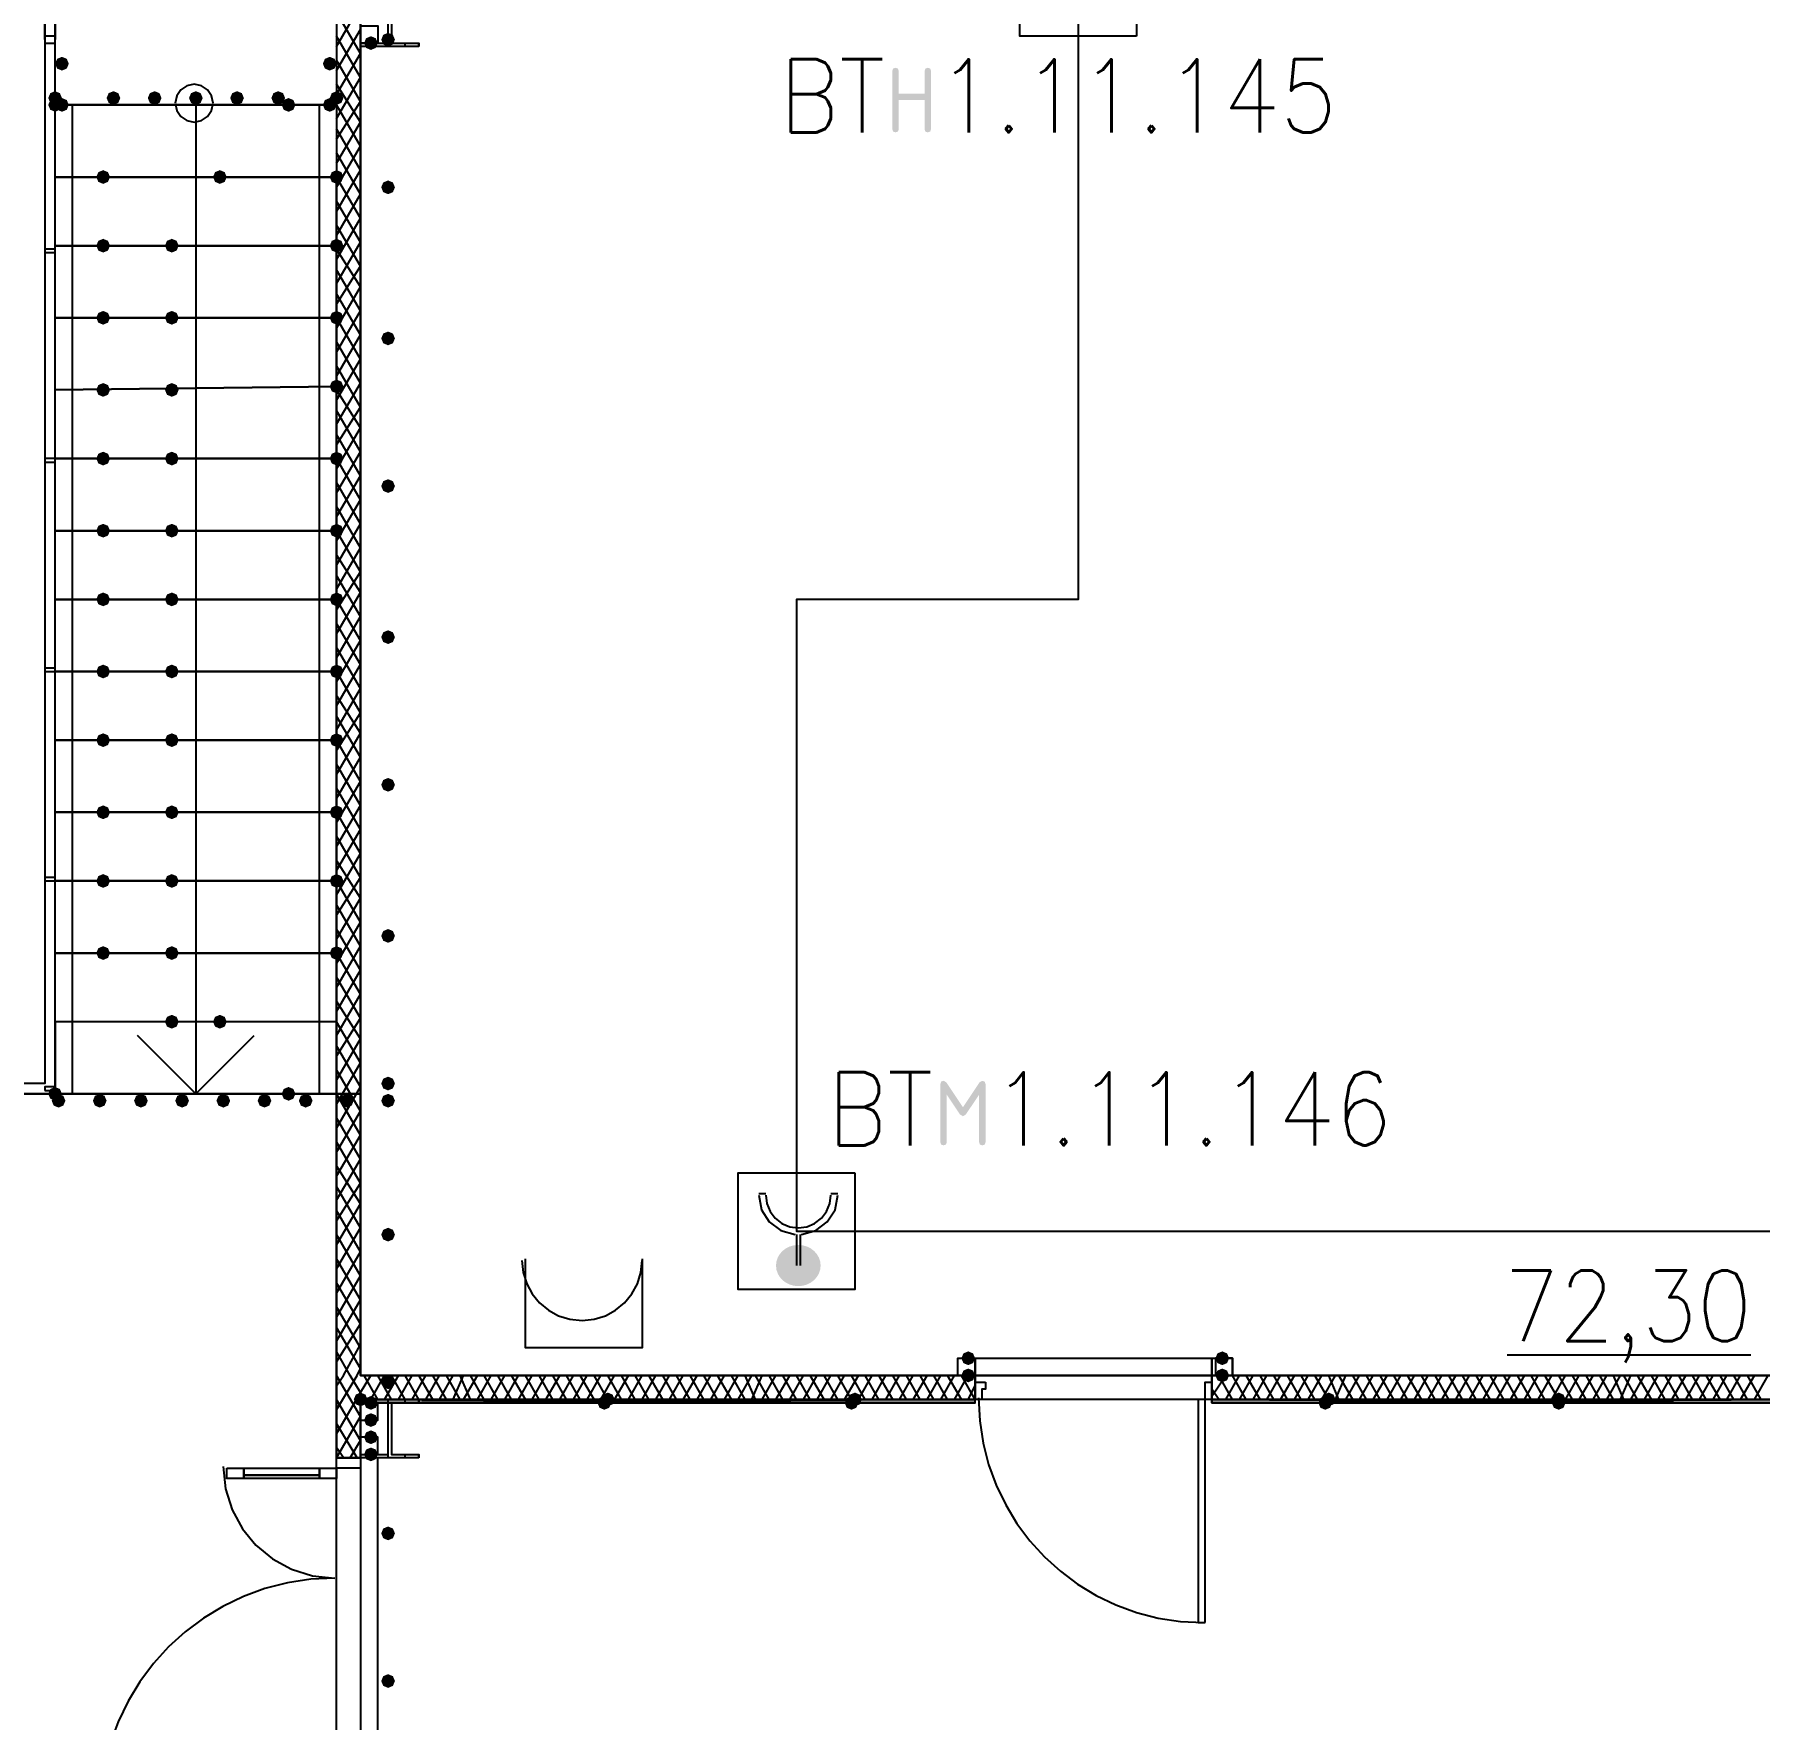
# Model space of a CAD drawing. Header units: millimetres. Extents: x 0 to 420, y 0 to 297.
# Drawn here: x 254.85 to 276.12, y 183.51 to 204.28 of the extents above; entities that cross this region are included whole.
import ezdxf

# ---------------------------------------------------------------- set-up
doc = ezdxf.new("R2010")
doc.units = ezdxf.units.MM
doc.layers.get('0').update_dxf_attribs({"linetype": 'CONTINUOUS'})
doc.styles.get("Standard").update_dxf_attribs({"font": 'STANDARD'})

msp = doc.modelspace()

# ---------------------------------------------------------------- hatches: boundary and pattern name
at = {"true_color": 0x000007}
for points in [[(259.08, 204.173667), (259.055129, 204.113871), (258.995333, 204.089), (258.935538, 204.113871), (258.910667, 204.173667), (258.935537, 204.233462), (258.995333, 204.258333), (259.055129, 204.233463)], [(259.291667, 204.216), (259.266796, 204.156204), (259.207, 204.131333), (259.147204, 204.156204), (259.122333, 204.216), (259.147204, 204.275796), (259.207, 204.300667), (259.266796, 204.275796)], [(255.27, 203.919667), (255.245129, 203.859871), (255.185333, 203.835), (255.125538, 203.859871), (255.100667, 203.919667), (255.125537, 203.979462), (255.185333, 204.004333), (255.245129, 203.979463)], [(258.572, 203.919667), (258.547129, 203.859871), (258.487333, 203.835), (258.427537, 203.859871), (258.402667, 203.919667), (258.427537, 203.979462), (258.487333, 204.004333), (258.547129, 203.979463)], [(265.424708, 203.112687), (265.424708, 203.829267), (265.434699, 203.859032), (265.464947, 203.868954), (265.494712, 203.859032), (265.504634, 203.829267), (265.504634, 203.550352), (265.822685, 203.550352), (265.822685, 203.829267), (265.832607, 203.859032), (265.862373, 203.868954), (265.892414, 203.859032), (265.902612, 203.829267), (265.902612, 203.112687), (265.892414, 203.082921), (265.862373, 203.072999), (265.832607, 203.082921), (265.822685, 203.112687), (265.822685, 203.470977), (265.504634, 203.470977), (265.504634, 203.112687), (265.494712, 203.082921), (265.464947, 203.072999), (265.434699, 203.082921)], [(255.185333, 203.496333), (255.160462, 203.436537), (255.100667, 203.411667), (255.040871, 203.436537), (255.016, 203.496333), (255.040871, 203.556129), (255.100667, 203.581), (255.160462, 203.556129)], [(255.905, 203.496333), (255.880129, 203.436537), (255.820333, 203.411667), (255.760538, 203.436537), (255.735667, 203.496333), (255.760537, 203.556129), (255.820333, 203.581), (255.880129, 203.556129)], [(256.413, 203.496333), (256.388129, 203.436537), (256.328333, 203.411667), (256.268537, 203.436537), (256.243667, 203.496333), (256.268537, 203.556129), (256.328333, 203.581), (256.388129, 203.556129)], [(256.921, 203.496333), (256.896129, 203.436537), (256.836333, 203.411667), (256.776538, 203.436537), (256.751667, 203.496333), (256.776537, 203.556129), (256.836333, 203.581), (256.896129, 203.556129)], [(257.429, 203.496333), (257.404129, 203.436537), (257.344333, 203.411667), (257.284538, 203.436537), (257.259667, 203.496333), (257.284537, 203.556129), (257.344333, 203.581), (257.404129, 203.556129)], [(257.937, 203.496333), (257.912129, 203.436537), (257.852333, 203.411667), (257.792537, 203.436537), (257.767667, 203.496333), (257.792537, 203.556129), (257.852333, 203.581), (257.912129, 203.556129)], [(258.656667, 203.496333), (258.631796, 203.436537), (258.572, 203.411667), (258.512204, 203.436537), (258.487333, 203.496333), (258.512204, 203.556129), (258.572, 203.581), (258.631796, 203.556129)], [(255.27, 203.411667), (255.245129, 203.351871), (255.185333, 203.327), (255.125538, 203.351871), (255.100667, 203.411667), (255.125537, 203.471462), (255.185333, 203.496333), (255.245129, 203.471463)], [(258.572, 203.411667), (258.547129, 203.351871), (258.487333, 203.327), (258.427537, 203.351871), (258.402667, 203.411667), (258.427537, 203.471462), (258.487333, 203.496333), (258.547129, 203.471463)], [(259.291667, 202.395667), (259.266796, 202.335871), (259.207, 202.311), (259.147204, 202.335871), (259.122333, 202.395667), (259.147204, 202.455462), (259.207, 202.480333), (259.266796, 202.455463)], [(259.291667, 200.533), (259.266796, 200.473204), (259.207, 200.448333), (259.147204, 200.473204), (259.122333, 200.533), (259.147204, 200.592796), (259.207, 200.617667), (259.266796, 200.592796)], [(259.291667, 198.712667), (259.266796, 198.652871), (259.207, 198.628), (259.147204, 198.652871), (259.122333, 198.712667), (259.147204, 198.772462), (259.207, 198.797333), (259.266796, 198.772463)], [(259.291667, 196.85), (259.266796, 196.790204), (259.207, 196.765333), (259.147204, 196.790204), (259.122333, 196.85), (259.147204, 196.909796), (259.207, 196.934667), (259.266796, 196.909796)], [(259.291667, 195.029667), (259.266796, 194.969871), (259.207, 194.945), (259.147204, 194.969871), (259.122333, 195.029667), (259.147204, 195.089462), (259.207, 195.114333), (259.266796, 195.089463)], [(259.291667, 193.167), (259.266796, 193.107204), (259.207, 193.082333), (259.147204, 193.107204), (259.122333, 193.167), (259.147204, 193.226796), (259.207, 193.251667), (259.266796, 193.226796)], [(259.291667, 191.346667), (259.266796, 191.286871), (259.207, 191.262), (259.147204, 191.286871), (259.122333, 191.346667), (259.147204, 191.406462), (259.207, 191.431333), (259.266796, 191.406463)], [(266.534966, 191.380621), (266.564731, 191.370699), (266.574653, 191.340933), (266.574653, 190.624353), (266.564731, 190.594588), (266.534966, 190.584666), (266.5052, 190.594588), (266.495278, 190.624353), (266.495278, 191.209744), (266.33267, 190.966658), (266.296289, 190.942956), (266.258807, 190.966658), (266.097301, 191.209744), (266.097301, 190.624353), (266.087379, 190.594588), (266.057613, 190.584666), (266.027365, 190.594588), (266.017375, 190.624353), (266.017375, 191.340933), (266.027365, 191.370699), (266.057613, 191.380621), (266.09234, 191.360777), (266.296289, 191.054853), (266.501342, 191.362982)], [(255.227667, 191.135), (255.202796, 191.075204), (255.143, 191.050333), (255.083204, 191.075204), (255.058333, 191.135), (255.083204, 191.194796), (255.143, 191.219667), (255.202796, 191.194796)], [(255.735667, 191.135), (255.710796, 191.075204), (255.651, 191.050333), (255.591204, 191.075204), (255.566333, 191.135), (255.591204, 191.194796), (255.651, 191.219667), (255.710796, 191.194796)], [(256.243667, 191.135), (256.218796, 191.075204), (256.159, 191.050333), (256.099204, 191.075204), (256.074333, 191.135), (256.099204, 191.194796), (256.159, 191.219667), (256.218796, 191.194796)], [(256.751667, 191.135), (256.726796, 191.075204), (256.667, 191.050333), (256.607204, 191.075204), (256.582333, 191.135), (256.607204, 191.194796), (256.667, 191.219667), (256.726796, 191.194796)], [(257.259667, 191.135), (257.234796, 191.075204), (257.175, 191.050333), (257.115204, 191.075204), (257.090333, 191.135), (257.115204, 191.194796), (257.175, 191.219667), (257.234796, 191.194796)], [(257.767667, 191.135), (257.742796, 191.075204), (257.683, 191.050333), (257.623204, 191.075204), (257.598333, 191.135), (257.623204, 191.194796), (257.683, 191.219667), (257.742796, 191.194796)], [(258.275667, 191.135), (258.250796, 191.075204), (258.191, 191.050333), (258.131204, 191.075204), (258.106333, 191.135), (258.131204, 191.194796), (258.191, 191.219667), (258.250796, 191.194796)], [(258.783667, 191.135), (258.758796, 191.075204), (258.699, 191.050333), (258.639204, 191.075204), (258.614333, 191.135), (258.639204, 191.194796), (258.699, 191.219667), (258.758796, 191.194796)], [(259.291667, 191.135), (259.266796, 191.075204), (259.207, 191.050333), (259.147204, 191.075204), (259.122333, 191.135), (259.147204, 191.194796), (259.207, 191.219667), (259.266796, 191.194796)], [(259.291667, 189.484), (259.266796, 189.424204), (259.207, 189.399333), (259.147204, 189.424204), (259.122333, 189.484), (259.147204, 189.543796), (259.207, 189.568667), (259.266796, 189.543796)], [(266.446, 187.96), (266.421129, 187.900204), (266.361333, 187.875333), (266.301537, 187.900204), (266.276667, 187.96), (266.301537, 188.019796), (266.361333, 188.044667), (266.421129, 188.019796)], [(269.578667, 187.96), (269.553796, 187.900204), (269.494, 187.875333), (269.434204, 187.900204), (269.409333, 187.96), (269.434204, 188.019796), (269.494, 188.044667), (269.553796, 188.019796)], [(259.291667, 187.663667), (259.266796, 187.603871), (259.207, 187.579), (259.147204, 187.603871), (259.122333, 187.663667), (259.147204, 187.723462), (259.207, 187.748333), (259.266796, 187.723463)], [(266.446, 187.748333), (266.421129, 187.688538), (266.361333, 187.663667), (266.301537, 187.688538), (266.276667, 187.748333), (266.301537, 187.808129), (266.361333, 187.833), (266.421129, 187.808129)], [(269.578667, 187.748333), (269.553796, 187.688538), (269.494, 187.663667), (269.434204, 187.688538), (269.409333, 187.748333), (269.434204, 187.808129), (269.494, 187.833), (269.553796, 187.808129)], [(259.08, 187.409667), (259.055129, 187.349871), (258.995333, 187.325), (258.935538, 187.349871), (258.910667, 187.409667), (258.935537, 187.469462), (258.995333, 187.494333), (259.055129, 187.469463)], [(259.08, 187.198), (259.055129, 187.138204), (258.995333, 187.113333), (258.935538, 187.138204), (258.910667, 187.198), (258.935537, 187.257796), (258.995333, 187.282667), (259.055129, 187.257796)], [(259.08, 186.986333), (259.055129, 186.926537), (258.995333, 186.901667), (258.935538, 186.926537), (258.910667, 186.986333), (258.935537, 187.046129), (258.995333, 187.071), (259.055129, 187.046129)], [(259.08, 186.774667), (259.055129, 186.714871), (258.995333, 186.69), (258.935538, 186.714871), (258.910667, 186.774667), (258.935537, 186.834462), (258.995333, 186.859333), (259.055129, 186.834463)], [(259.291667, 185.801), (259.266796, 185.741204), (259.207, 185.716333), (259.147204, 185.741204), (259.122333, 185.801), (259.147204, 185.860796), (259.207, 185.885667), (259.266796, 185.860796)], [(259.291667, 183.980667), (259.266796, 183.920871), (259.207, 183.896), (259.147204, 183.920871), (259.122333, 183.980667), (259.147204, 184.040462), (259.207, 184.065333), (259.266796, 184.040463)]]:
    msp.add_hatch(color=0, dxfattribs=at).paths.add_polyline_path(points, flags=0)
at = {"true_color": 0x0000fe}
for points in [[(255.185333, 203.411667), (255.160462, 203.351871), (255.100667, 203.327), (255.040871, 203.351871), (255.016, 203.411667), (255.040871, 203.471462), (255.100667, 203.496333), (255.160462, 203.471463)], [(255.185333, 203.411667), (255.160462, 203.351871), (255.100667, 203.327), (255.040871, 203.351871), (255.016, 203.411667), (255.040871, 203.471462), (255.100667, 203.496333), (255.160462, 203.471463)], [(258.064, 203.411667), (258.039129, 203.351871), (257.979333, 203.327), (257.919538, 203.351871), (257.894667, 203.411667), (257.919537, 203.471462), (257.979333, 203.496333), (258.039129, 203.471463)], [(255.778, 202.522667), (255.753129, 202.462871), (255.693333, 202.438), (255.633537, 202.462871), (255.608667, 202.522667), (255.633537, 202.582462), (255.693333, 202.607333), (255.753129, 202.582463)], [(257.217333, 202.522667), (257.192462, 202.462871), (257.132667, 202.438), (257.072871, 202.462871), (257.048, 202.522667), (257.072871, 202.582462), (257.132667, 202.607333), (257.192462, 202.582463)], [(258.656667, 202.522667), (258.631796, 202.462871), (258.572, 202.438), (258.512204, 202.462871), (258.487333, 202.522667), (258.512204, 202.582462), (258.572, 202.607333), (258.631796, 202.582463)], [(255.778, 201.676), (255.753129, 201.616204), (255.693333, 201.591333), (255.633537, 201.616204), (255.608667, 201.676), (255.633537, 201.735796), (255.693333, 201.760667), (255.753129, 201.735796)], [(256.624667, 201.676), (256.599796, 201.616204), (256.54, 201.591333), (256.480204, 201.616204), (256.455333, 201.676), (256.480204, 201.735796), (256.54, 201.760667), (256.599796, 201.735796)], [(258.656667, 201.676), (258.631796, 201.616204), (258.572, 201.591333), (258.512204, 201.616204), (258.487333, 201.676), (258.512204, 201.735796), (258.572, 201.760667), (258.631796, 201.735796)], [(258.656667, 201.676), (258.631796, 201.616204), (258.572, 201.591333), (258.512204, 201.616204), (258.487333, 201.676), (258.512204, 201.735796), (258.572, 201.760667), (258.631796, 201.735796)], [(255.778, 200.787), (255.753129, 200.727204), (255.693333, 200.702333), (255.633537, 200.727204), (255.608667, 200.787), (255.633537, 200.846796), (255.693333, 200.871667), (255.753129, 200.846796)], [(256.624667, 200.787), (256.599796, 200.727204), (256.54, 200.702333), (256.480204, 200.727204), (256.455333, 200.787), (256.480204, 200.846796), (256.54, 200.871667), (256.599796, 200.846796)], [(258.656667, 200.787), (258.631796, 200.727204), (258.572, 200.702333), (258.512204, 200.727204), (258.487333, 200.787), (258.512204, 200.846796), (258.572, 200.871667), (258.631796, 200.846796)], [(255.778, 199.898), (255.753129, 199.838204), (255.693333, 199.813333), (255.633537, 199.838204), (255.608667, 199.898), (255.633537, 199.957796), (255.693333, 199.982667), (255.753129, 199.957796)], [(256.624667, 199.898), (256.599796, 199.838204), (256.54, 199.813333), (256.480204, 199.838204), (256.455333, 199.898), (256.480204, 199.957796), (256.54, 199.982667), (256.599796, 199.957796)], [(258.656667, 199.940333), (258.631796, 199.880537), (258.572, 199.855667), (258.512204, 199.880537), (258.487333, 199.940333), (258.512204, 200.000129), (258.572, 200.025), (258.631796, 200.000129)], [(258.656667, 199.940333), (258.631796, 199.880537), (258.572, 199.855667), (258.512204, 199.880537), (258.487333, 199.940333), (258.512204, 200.000129), (258.572, 200.025), (258.631796, 200.000129)], [(255.778, 199.051333), (255.753129, 198.991537), (255.693333, 198.966667), (255.633537, 198.991537), (255.608667, 199.051333), (255.633537, 199.111129), (255.693333, 199.136), (255.753129, 199.111129)], [(256.624667, 199.051333), (256.599796, 198.991537), (256.54, 198.966667), (256.480204, 198.991537), (256.455333, 199.051333), (256.480204, 199.111129), (256.54, 199.136), (256.599796, 199.111129)], [(258.656667, 199.051333), (258.631796, 198.991537), (258.572, 198.966667), (258.512204, 198.991537), (258.487333, 199.051333), (258.512204, 199.111129), (258.572, 199.136), (258.631796, 199.111129)], [(258.656667, 199.051333), (258.631796, 198.991537), (258.572, 198.966667), (258.512204, 198.991537), (258.487333, 199.051333), (258.512204, 199.111129), (258.572, 199.136), (258.631796, 199.111129)], [(255.778, 198.162333), (255.753129, 198.102537), (255.693333, 198.077667), (255.633537, 198.102537), (255.608667, 198.162333), (255.633537, 198.222129), (255.693333, 198.247), (255.753129, 198.222129)], [(256.624667, 198.162333), (256.599796, 198.102537), (256.54, 198.077667), (256.480204, 198.102537), (256.455333, 198.162333), (256.480204, 198.222129), (256.54, 198.247), (256.599796, 198.222129)], [(258.656667, 198.162333), (258.631796, 198.102537), (258.572, 198.077667), (258.512204, 198.102537), (258.487333, 198.162333), (258.512204, 198.222129), (258.572, 198.247), (258.631796, 198.222129)], [(258.656667, 198.162333), (258.631796, 198.102537), (258.572, 198.077667), (258.512204, 198.102537), (258.487333, 198.162333), (258.512204, 198.222129), (258.572, 198.247), (258.631796, 198.222129)], [(255.778, 197.315667), (255.753129, 197.255871), (255.693333, 197.231), (255.633537, 197.255871), (255.608667, 197.315667), (255.633537, 197.375462), (255.693333, 197.400333), (255.753129, 197.375463)], [(256.624667, 197.315667), (256.599796, 197.255871), (256.54, 197.231), (256.480204, 197.255871), (256.455333, 197.315667), (256.480204, 197.375462), (256.54, 197.400333), (256.599796, 197.375463)], [(258.656667, 197.315667), (258.631796, 197.255871), (258.572, 197.231), (258.512204, 197.255871), (258.487333, 197.315667), (258.512204, 197.375462), (258.572, 197.400333), (258.631796, 197.375463)], [(258.656667, 197.315667), (258.631796, 197.255871), (258.572, 197.231), (258.512204, 197.255871), (258.487333, 197.315667), (258.512204, 197.375462), (258.572, 197.400333), (258.631796, 197.375463)], [(255.778, 196.426667), (255.753129, 196.366871), (255.693333, 196.342), (255.633537, 196.366871), (255.608667, 196.426667), (255.633537, 196.486462), (255.693333, 196.511333), (255.753129, 196.486463)], [(256.624667, 196.426667), (256.599796, 196.366871), (256.54, 196.342), (256.480204, 196.366871), (256.455333, 196.426667), (256.480204, 196.486462), (256.54, 196.511333), (256.599796, 196.486463)], [(258.656667, 196.426667), (258.631796, 196.366871), (258.572, 196.342), (258.512204, 196.366871), (258.487333, 196.426667), (258.512204, 196.486462), (258.572, 196.511333), (258.631796, 196.486463)], [(255.778, 195.58), (255.753129, 195.520204), (255.693333, 195.495333), (255.633537, 195.520204), (255.608667, 195.58), (255.633537, 195.639796), (255.693333, 195.664667), (255.753129, 195.639796)], [(256.624667, 195.58), (256.599796, 195.520204), (256.54, 195.495333), (256.480204, 195.520204), (256.455333, 195.58), (256.480204, 195.639796), (256.54, 195.664667), (256.599796, 195.639796)], [(258.656667, 195.58), (258.631796, 195.520204), (258.572, 195.495333), (258.512204, 195.520204), (258.487333, 195.58), (258.512204, 195.639796), (258.572, 195.664667), (258.631796, 195.639796)], [(258.656667, 195.58), (258.631796, 195.520204), (258.572, 195.495333), (258.512204, 195.520204), (258.487333, 195.58), (258.512204, 195.639796), (258.572, 195.664667), (258.631796, 195.639796)], [(255.778, 194.691), (255.753129, 194.631204), (255.693333, 194.606333), (255.633537, 194.631204), (255.608667, 194.691), (255.633537, 194.750796), (255.693333, 194.775667), (255.753129, 194.750796)], [(256.624667, 194.691), (256.599796, 194.631204), (256.54, 194.606333), (256.480204, 194.631204), (256.455333, 194.691), (256.480204, 194.750796), (256.54, 194.775667), (256.599796, 194.750796)], [(258.656667, 194.691), (258.631796, 194.631204), (258.572, 194.606333), (258.512204, 194.631204), (258.487333, 194.691), (258.512204, 194.750796), (258.572, 194.775667), (258.631796, 194.750796)], [(258.656667, 194.691), (258.631796, 194.631204), (258.572, 194.606333), (258.512204, 194.631204), (258.487333, 194.691), (258.512204, 194.750796), (258.572, 194.775667), (258.631796, 194.750796)], [(255.778, 193.844333), (255.753129, 193.784538), (255.693333, 193.759667), (255.633537, 193.784538), (255.608667, 193.844333), (255.633537, 193.904129), (255.693333, 193.929), (255.753129, 193.904129)], [(256.624667, 193.844333), (256.599796, 193.784538), (256.54, 193.759667), (256.480204, 193.784538), (256.455333, 193.844333), (256.480204, 193.904129), (256.54, 193.929), (256.599796, 193.904129)], [(258.656667, 193.844333), (258.631796, 193.784538), (258.572, 193.759667), (258.512204, 193.784538), (258.487333, 193.844333), (258.512204, 193.904129), (258.572, 193.929), (258.631796, 193.904129)], [(258.656667, 193.844333), (258.631796, 193.784538), (258.572, 193.759667), (258.512204, 193.784538), (258.487333, 193.844333), (258.512204, 193.904129), (258.572, 193.929), (258.631796, 193.904129)], [(255.778, 192.955333), (255.753129, 192.895537), (255.693333, 192.870667), (255.633537, 192.895537), (255.608667, 192.955333), (255.633537, 193.015129), (255.693333, 193.04), (255.753129, 193.015129)], [(256.624667, 192.955333), (256.599796, 192.895537), (256.54, 192.870667), (256.480204, 192.895537), (256.455333, 192.955333), (256.480204, 193.015129), (256.54, 193.04), (256.599796, 193.015129)], [(258.656667, 192.955333), (258.631796, 192.895537), (258.572, 192.870667), (258.512204, 192.895537), (258.487333, 192.955333), (258.512204, 193.015129), (258.572, 193.04), (258.631796, 193.015129)], [(256.624667, 192.108667), (256.599796, 192.048871), (256.54, 192.024), (256.480204, 192.048871), (256.455333, 192.108667), (256.480204, 192.168462), (256.54, 192.193333), (256.599796, 192.168463)], [(257.217333, 192.108667), (257.192462, 192.048871), (257.132667, 192.024), (257.072871, 192.048871), (257.048, 192.108667), (257.072871, 192.168462), (257.132667, 192.193333), (257.192462, 192.168463)], [(255.185333, 191.219667), (255.160462, 191.159871), (255.100667, 191.135), (255.040871, 191.159871), (255.016, 191.219667), (255.040871, 191.279462), (255.100667, 191.304333), (255.160462, 191.279463)], [(258.064, 191.219667), (258.039129, 191.159871), (257.979333, 191.135), (257.919538, 191.159871), (257.894667, 191.219667), (257.919537, 191.279462), (257.979333, 191.304333), (258.039129, 191.279463)], [(258.953, 187.452), (258.928129, 187.392204), (258.868333, 187.367333), (258.808538, 187.392204), (258.783667, 187.452), (258.808537, 187.511796), (258.868333, 187.536667), (258.928129, 187.511796)], [(258.953, 187.452), (258.928129, 187.392204), (258.868333, 187.367333), (258.808538, 187.392204), (258.783667, 187.452), (258.808537, 187.511796), (258.868333, 187.536667), (258.928129, 187.511796)], [(261.958667, 187.409667), (261.933796, 187.349871), (261.874, 187.325), (261.814204, 187.349871), (261.789333, 187.409667), (261.814204, 187.469462), (261.874, 187.494333), (261.933796, 187.469463)], [(262.001, 187.452), (261.976129, 187.392204), (261.916333, 187.367333), (261.856538, 187.392204), (261.831667, 187.452), (261.856537, 187.511796), (261.916333, 187.536667), (261.976129, 187.511796)], [(265.006667, 187.409667), (264.981796, 187.349871), (264.922, 187.325), (264.862204, 187.349871), (264.837333, 187.409667), (264.862204, 187.469462), (264.922, 187.494333), (264.981796, 187.469463)], [(265.049, 187.452), (265.024129, 187.392204), (264.964333, 187.367333), (264.904538, 187.392204), (264.879667, 187.452), (264.904537, 187.511796), (264.964333, 187.536667), (265.024129, 187.511796)], [(270.848667, 187.409667), (270.823796, 187.349871), (270.764, 187.325), (270.704204, 187.349871), (270.679333, 187.409667), (270.704204, 187.469462), (270.764, 187.494333), (270.823796, 187.469463)], [(270.891, 187.452), (270.866129, 187.392204), (270.806333, 187.367333), (270.746538, 187.392204), (270.721667, 187.452), (270.746537, 187.511796), (270.806333, 187.536667), (270.866129, 187.511796)], [(273.727333, 187.452), (273.702463, 187.392204), (273.642667, 187.367333), (273.582871, 187.392204), (273.558, 187.452), (273.582871, 187.511796), (273.642667, 187.536667), (273.702462, 187.511796)], [(273.727333, 187.409667), (273.702463, 187.349871), (273.642667, 187.325), (273.582871, 187.349871), (273.558, 187.409667), (273.582871, 187.469462), (273.642667, 187.494333), (273.702462, 187.469463)]]:
    msp.add_hatch(color=0, dxfattribs=at).paths.add_polyline_path(points, flags=0)
at = {"true_color": 0x000001}
h = msp.add_hatch(color=0, dxfattribs=at)
edge = h.paths.add_edge_path(flags=0)
edge.add_ellipse((264.265834, 189.102999), major_axis=(0.275167, 0), ratio=0.923077, start_angle=0, end_angle=360)
at = {"true_color": 0x000007}
h = msp.add_hatch(color=0, dxfattribs=at)
h.paths.add_polyline_path([(266.446, 187.452), (258.868333, 187.452), (266.446, 187.409667)], flags=0)
h.paths.add_polyline_path([(258.868333, 187.452), (266.446, 187.409667), (258.868333, 187.409667)], flags=0)
h = msp.add_hatch(color=0, dxfattribs=at)
h.paths.add_polyline_path([(276.479, 187.452), (269.367, 187.452), (276.479, 187.409667)], flags=0)
h.paths.add_polyline_path([(269.367, 187.452), (276.479, 187.409667), (269.367, 187.409667)], flags=0)

# ---------------------------------------------------------------- linework, layer by layer
at = {"color": 0, "true_color": 0x000007}
for points in [[(392.938, 222.25), (258.868333, 222.25), (258.868333, 191.219667), (242.189, 191.219667), (242.189, 222.25), (108.119333, 222.25), (108.119333, 105.579333), (242.189, 105.579333), (242.189, 136.609667), (258.868333, 136.609667), (258.868333, 105.579333), (392.938, 105.579333)], [(242.189, 221.869), (242.189, 191.219667), (258.868333, 191.219667), (258.868333, 221.869), (392.557, 221.869), (392.557, 105.918), (258.868333, 105.918), (258.868333, 136.609667), (242.189, 136.609667), (242.189, 105.918), (108.500333, 105.918), (108.500333, 221.869)], [(245.956667, 206.840667), (245.956667, 214.672333), (246.083667, 214.672333), (246.083667, 206.840667), (246.083667, 214.672333), (245.956667, 214.672333), (245.956667, 206.840667), (245.956667, 204.216), (245.956667, 191.219667), (255.100667, 191.219667), (255.100667, 204.216), (255.100667, 206.840667), (255.100667, 214.672333), (254.973667, 214.672333), (254.973667, 206.840667), (254.973667, 204.216), (254.973667, 191.346667), (246.083667, 191.346667), (246.083667, 204.216), (246.083667, 206.840667), (246.083667, 214.672333), (245.956667, 214.672333)], [(258.572, 203.411667), (255.100667, 203.411667), (255.100667, 205.994), (258.572, 205.994)], [(259.588, 204.131333), (258.868333, 204.131333), (258.868333, 204.173667), (259.207, 204.173667), (259.207, 204.808667), (258.868333, 204.808667), (258.868333, 204.851), (259.588, 204.851), (259.588, 204.808667), (259.249333, 204.808667), (259.249333, 204.173667), (259.588, 204.173667)], [(255.100667, 204.258333), (254.973667, 204.258333), (254.973667, 204.173667), (255.100667, 204.173667)], [(259.08, 204.173667), (258.868333, 204.173667), (258.868333, 204.385333), (259.08, 204.385333), (259.08, 204.173667), (258.868333, 204.173667), (258.868333, 204.385333), (259.08, 204.385333)], [(255.312333, 203.411667), (255.312333, 191.219667), (255.100667, 191.219667), (255.100667, 203.411667)], [(258.572, 202.522667), (255.100667, 202.522667), (255.100667, 203.411667), (258.572, 203.411667)], [(258.572, 203.411667), (258.572, 191.219667), (258.360333, 191.219667), (258.360333, 203.411667)], [(258.572, 201.676), (255.100667, 201.676), (255.100667, 202.522667), (258.572, 202.522667)], [(258.572, 200.787), (255.100667, 200.787), (255.100667, 201.676), (258.572, 201.676)], [(255.100667, 201.633667), (254.973667, 201.633667), (254.973667, 201.591333), (255.100667, 201.591333)], [(258.572, 199.940333), (255.100667, 199.898), (255.100667, 200.787), (258.572, 200.787)], [(258.572, 199.051333), (255.100667, 199.051333), (255.100667, 199.898), (258.572, 199.940333)], [(255.100667, 199.051333), (254.973667, 199.051333), (254.973667, 199.009), (255.100667, 199.009)], [(258.572, 198.162333), (255.100667, 198.162333), (255.100667, 199.051333), (258.572, 199.051333)], [(258.572, 197.315667), (255.100667, 197.315667), (255.100667, 198.162333), (258.572, 198.162333)], [(258.572, 196.426667), (255.100667, 196.426667), (255.100667, 197.315667), (258.572, 197.315667)], [(255.100667, 196.469), (254.973667, 196.469), (254.973667, 196.426667), (255.100667, 196.426667)], [(258.572, 195.58), (255.100667, 195.58), (255.100667, 196.426667), (258.572, 196.426667)], [(258.572, 194.691), (255.100667, 194.691), (255.100667, 195.58), (258.572, 195.58)], [(258.572, 193.844333), (255.100667, 193.844333), (255.100667, 194.691), (258.572, 194.691)], [(255.100667, 193.886667), (254.973667, 193.886667), (254.973667, 193.844333), (255.100667, 193.844333)], [(258.572, 192.955333), (255.100667, 192.955333), (255.100667, 193.844333), (258.572, 193.844333)], [(255.100667, 192.108667), (255.100667, 191.219667), (258.572, 191.219667), (258.572, 192.108667), (255.100667, 192.108667), (255.100667, 192.955333), (258.572, 192.955333), (258.572, 192.108667)], [(254.973667, 191.262), (255.016, 191.262), (255.058333, 191.262), (255.100667, 191.262), (255.100667, 191.304333), (255.058333, 191.304333), (255.016, 191.304333), (254.973667, 191.304333)], [(266.234333, 187.96), (266.446, 187.96), (266.446, 187.748333), (266.234333, 187.748333), (266.234333, 187.96), (266.446, 187.96), (266.446, 187.748333), (266.234333, 187.748333)], [(269.367, 187.96), (269.621, 187.96), (269.621, 187.748333), (269.367, 187.748333)], [(269.409333, 187.96), (269.409333, 187.748333), (269.621, 187.748333), (269.621, 187.96)], [(266.573, 187.663667), (266.573, 187.579), (266.530667, 187.579), (266.530667, 187.452), (266.446, 187.452), (266.446, 187.663667)], [(269.367, 187.663667), (269.367, 187.452), (269.282333, 187.452), (269.282333, 187.579), (269.282333, 187.663667)], [(266.446, 187.452), (258.868333, 187.452), (266.446, 187.409667)], [(258.868333, 187.452), (266.446, 187.409667), (258.868333, 187.409667)], [(259.588, 186.732333), (258.868333, 186.732333), (258.868333, 186.774667), (259.207, 186.774667), (259.207, 187.409667), (258.868333, 187.409667), (258.868333, 187.452), (259.588, 187.452), (259.588, 187.409667), (259.249333, 187.409667), (259.249333, 186.774667), (259.588, 186.774667)], [(266.446, 187.452), (258.868333, 187.452), (258.868333, 187.409667), (266.446, 187.409667)], [(266.446, 187.452), (258.868333, 187.452), (258.868333, 187.409667), (266.446, 187.409667)], [(269.282333, 184.700333), (269.282333, 187.452), (269.197667, 187.452), (269.197667, 184.700333)], [(276.479, 187.452), (269.367, 187.452), (276.479, 187.409667)], [(269.367, 187.452), (276.479, 187.409667), (269.367, 187.409667)], [(269.367, 187.409667), (269.367, 187.452), (276.479, 187.452), (276.479, 187.409667), (269.367, 187.409667), (276.479, 187.409667), (276.479, 187.452), (269.367, 187.452)], [(259.08, 187.409667), (258.868333, 187.409667), (258.868333, 187.198), (259.08, 187.198), (259.08, 187.409667), (258.868333, 187.409667), (258.868333, 187.198), (259.08, 187.198)], [(259.08, 186.986333), (258.868333, 186.986333), (258.868333, 186.774667), (259.08, 186.774667), (259.08, 186.986333), (258.868333, 186.986333), (258.868333, 186.774667), (259.08, 186.774667)], [(257.217333, 186.605333), (257.429, 186.605333), (257.429, 186.478333), (257.217333, 186.478333)], [(257.429, 186.605333), (258.360333, 186.605333), (258.360333, 186.520667), (257.429, 186.520667)], [(258.572, 186.478333), (258.360333, 186.478333), (258.360333, 186.605333), (258.572, 186.605333)], [(258.868333, 186.605333), (258.572, 186.605333), (258.572, 186.732333), (258.868333, 186.732333)], [(258.868333, 186.732333), (258.572, 186.732333)], [(257.429, 186.520667), (258.360333, 186.520667), (258.360333, 186.478333), (257.429, 186.478333)]]:
    msp.add_lwpolyline(points, close=True, dxfattribs=at)
for points in [[(258.572, 222.25), (258.572, 187.748333)], [(258.868333, 187.748333), (258.868333, 222.25)], [(255.100667, 206.840667), (255.100667, 204.216), (255.100667, 206.840667), (255.100667, 214.672333), (254.973667, 214.672333), (254.973667, 206.840667), (254.973667, 204.216), (254.973667, 206.840667)], [(255.100667, 206.840667), (255.100667, 204.216), (255.100667, 206.840667), (255.100667, 214.672333), (254.973667, 214.672333), (254.973667, 206.840667), (254.973667, 204.216), (254.973667, 206.840667)], [(259.207, 204.131333), (259.207, 204.851)], [(258.572, 204.131333), (258.868333, 204.639333)], [(258.868333, 204.046667), (258.572, 204.554667)], [(254.973667, 204.216), (254.973667, 191.346667)], [(254.973667, 204.216), (254.973667, 191.346667)], [(254.973667, 204.216), (254.973667, 191.346667)], [(254.973667, 204.216), (254.973667, 191.346667)], [(255.100667, 191.219667), (255.100667, 204.216)], [(255.100667, 191.219667), (255.100667, 204.216)], [(255.100667, 191.219667), (255.100667, 204.216)], [(255.100667, 191.219667), (255.100667, 204.216)], [(258.572, 203.835), (258.868333, 204.343)], [(258.868333, 203.750333), (258.572, 204.258333)], [(258.572, 203.538667), (258.868333, 204.046667)], [(258.868333, 204.131333), (258.868333, 204.173667)], [(259.037667, 204.131333), (259.037667, 204.173667)], [(259.418667, 204.131333), (259.418667, 204.173667)], [(259.588, 204.131333), (259.588, 204.173667)], [(258.868333, 203.454), (258.572, 203.962)], [(257.048, 203.432876), (257.029681, 203.523512), (256.979775, 203.597515), (256.905762, 203.647397), (256.815124, 203.665667), (256.724488, 203.647342), (256.650485, 203.597425), (256.600603, 203.523411), (256.582333, 203.432791)], [(258.572, 203.242333), (258.868333, 203.750333)], [(258.868333, 203.2), (258.572, 203.665667)], [(258.572, 203.411667), (255.100667, 203.411667)], [(256.836333, 203.411667), (256.836333, 202.522667), (256.836333, 192.108667), (256.836333, 191.219667), (256.116667, 191.939333)], [(256.582333, 203.432791), (256.600652, 203.342155), (256.650559, 203.268151), (256.724571, 203.21827), (256.815209, 203.2), (256.905845, 203.218325), (256.979849, 203.268241), (257.02973, 203.342256), (257.048, 203.432876)], [(258.572, 202.988333), (258.868333, 203.454)], [(258.868333, 202.903667), (258.572, 203.411667)], [(258.572, 202.692), (258.868333, 203.2)], [(258.868333, 202.607333), (258.572, 203.115333)], [(258.572, 202.395667), (258.868333, 202.903667)], [(258.868333, 202.311), (258.572, 202.819)], [(258.572, 202.099333), (258.868333, 202.607333)], [(258.868333, 202.014667), (258.572, 202.522667)], [(258.572, 201.676), (258.572, 202.522667)], [(258.572, 201.803), (258.868333, 202.311)], [(258.868333, 201.718333), (258.572, 202.226333)], [(258.572, 201.506667), (258.868333, 202.014667)], [(258.868333, 201.422), (258.572, 201.93)], [(258.572, 201.210333), (258.868333, 201.718333)], [(258.572, 200.787), (258.572, 201.676)], [(258.868333, 201.168), (258.572, 201.633667)], [(258.572, 200.956333), (258.868333, 201.422)], [(258.868333, 200.871667), (258.572, 201.379667)], [(258.572, 200.66), (258.868333, 201.168)], [(258.868333, 200.575333), (258.572, 201.083333)], [(258.572, 200.363667), (258.868333, 200.871667)], [(258.868333, 200.279), (258.572, 200.787)], [(258.572, 199.940333), (258.572, 200.787)], [(258.572, 200.067333), (258.868333, 200.575333)], [(258.868333, 199.982667), (258.572, 200.490667)], [(258.572, 199.771), (258.868333, 200.279)], [(258.868333, 199.686333), (258.572, 200.194333)], [(258.572, 199.474667), (258.868333, 199.982667)], [(258.572, 199.051333), (258.572, 199.940333)], [(258.868333, 199.432333), (258.572, 199.898)], [(258.572, 199.220667), (258.868333, 199.686333)], [(258.868333, 199.136), (258.572, 199.644)], [(258.572, 198.924333), (258.868333, 199.432333)], [(258.868333, 198.839667), (258.572, 199.347667)], [(258.572, 198.628), (258.868333, 199.136)], [(258.868333, 198.543333), (258.572, 199.051333)], [(258.572, 198.162333), (258.572, 199.051333)], [(258.572, 198.331667), (258.868333, 198.839667)], [(258.868333, 198.247), (258.572, 198.755)], [(258.572, 198.035333), (258.868333, 198.543333)], [(258.868333, 197.950667), (258.572, 198.458667)], [(258.572, 197.739), (258.868333, 198.247)], [(258.868333, 197.654333), (258.572, 198.162333)], [(258.572, 197.315667), (258.572, 198.162333)], [(258.572, 197.442667), (258.868333, 197.950667)], [(258.868333, 197.400333), (258.572, 197.866)], [(258.572, 197.188667), (258.868333, 197.654333)], [(258.868333, 197.104), (258.572, 197.612)], [(258.572, 196.892333), (258.868333, 197.400333)], [(258.868333, 196.807667), (258.572, 197.315667)], [(258.572, 196.426667), (258.572, 197.315667)], [(258.572, 196.596), (258.868333, 197.104)], [(258.868333, 196.511333), (258.572, 197.019333)], [(258.572, 196.299667), (258.868333, 196.807667)], [(258.868333, 196.215), (258.572, 196.723)], [(258.572, 196.003333), (258.868333, 196.511333)], [(258.868333, 195.918667), (258.572, 196.426667)], [(258.572, 195.58), (258.572, 196.426667)], [(258.572, 195.707), (258.868333, 196.215)], [(258.868333, 195.664667), (258.572, 196.130333)], [(258.572, 195.453), (258.868333, 195.918667)], [(258.868333, 195.368333), (258.572, 195.876333)], [(258.572, 195.156667), (258.868333, 195.664667)], [(258.868333, 195.072), (258.572, 195.58)], [(258.572, 194.691), (258.572, 195.58)], [(258.572, 194.860333), (258.868333, 195.368333)], [(258.868333, 194.775667), (258.572, 195.283667)], [(258.572, 194.564), (258.868333, 195.072)], [(258.868333, 194.479333), (258.572, 194.987333)], [(258.572, 194.267667), (258.868333, 194.775667)], [(258.868333, 194.183), (258.572, 194.691)], [(258.572, 193.844333), (258.572, 194.691)], [(258.572, 193.971333), (258.868333, 194.479333)], [(258.868333, 193.886667), (258.572, 194.394667)], [(258.572, 193.675), (258.868333, 194.183)], [(258.868333, 193.632667), (258.572, 194.098333)], [(258.572, 193.421), (258.868333, 193.886667)], [(258.868333, 193.336333), (258.572, 193.844333)], [(258.572, 192.955333), (258.572, 193.844333)], [(258.572, 193.124667), (258.868333, 193.632667)], [(258.868333, 193.04), (258.572, 193.548)], [(258.572, 192.828333), (258.868333, 193.336333)], [(258.868333, 192.743667), (258.572, 193.251667)], [(258.572, 192.532), (258.868333, 193.04)], [(258.868333, 192.447333), (258.572, 192.955333)], [(258.572, 192.108667), (258.572, 192.955333)], [(258.572, 192.235667), (258.868333, 192.743667)], [(258.868333, 192.151), (258.572, 192.659)], [(258.572, 191.939333), (258.868333, 192.447333)], [(258.868333, 191.897), (258.572, 192.362667)], [(255.100667, 192.108667), (255.100667, 191.219667)], [(258.572, 191.685333), (258.868333, 192.151)], [(258.868333, 191.600667), (258.572, 192.108667)], [(256.836333, 191.219667), (257.556, 191.939333)], [(258.572, 191.389), (258.868333, 191.897)], [(258.868333, 191.304333), (258.572, 191.812333)], [(258.572, 191.092667), (258.868333, 191.600667)], [(258.868333, 191.008), (258.572, 191.516)], [(254.973667, 191.346667), (246.083667, 191.346667)], [(254.973667, 191.346667), (246.083667, 191.346667)], [(254.973667, 191.346667), (246.083667, 191.346667)], [(254.973667, 191.346667), (246.083667, 191.346667)], [(258.572, 190.796333), (258.868333, 191.304333)], [(245.956667, 191.219667), (255.100667, 191.219667)], [(245.956667, 191.219667), (255.100667, 191.219667)], [(245.956667, 191.219667), (255.100667, 191.219667)], [(245.956667, 191.219667), (255.100667, 191.219667)], [(258.868333, 190.711667), (258.572, 191.219667)], [(258.572, 190.5), (258.868333, 191.008)], [(258.868333, 190.415333), (258.572, 190.923333)], [(258.572, 190.203667), (258.868333, 190.711667)], [(258.868333, 190.119), (258.572, 190.627)], [(258.572, 189.907333), (258.868333, 190.415333)], [(258.868333, 189.865), (258.572, 190.330667)], [(263.525001, 190.245999), (264.964334, 190.245999)], [(258.572, 189.653333), (258.868333, 190.119)], [(258.868333, 189.568667), (258.572, 190.076667)], [(258.572, 189.357), (258.868333, 189.865)], [(258.868333, 189.272333), (258.572, 189.780333)], [(258.572, 189.060667), (258.868333, 189.568667)], [(258.868333, 188.976), (258.572, 189.484)], [(258.572, 188.764333), (258.868333, 189.272333)], [(258.868333, 188.679667), (258.572, 189.187667)], [(258.572, 188.468), (258.868333, 188.976)], [(258.868333, 188.383333), (258.572, 188.891333)], [(258.572, 188.171667), (258.868333, 188.679667)], [(258.868333, 188.087), (258.572, 188.595)], [(258.572, 187.917667), (258.868333, 188.383333)], [(258.868333, 187.833), (258.572, 188.341)], [(258.656667, 187.748333), (258.868333, 188.129333)], [(258.741333, 187.748333), (258.572, 188.044667)], [(266.446, 187.875333), (266.446, 187.96), (267.927667, 187.96)], [(267.927667, 187.748333), (266.446, 187.748333), (266.446, 187.875333)], [(267.927667, 187.96), (269.367, 187.96), (269.367, 187.875333)], [(269.367, 187.875333), (269.367, 187.748333), (267.927667, 187.748333)], [(273.007667, 188.002333), (276.013333, 188.002333)], [(258.572, 187.621333), (258.656667, 187.748333)], [(258.572, 187.325), (258.826, 187.748333)], [(258.868333, 187.240333), (258.572, 187.748333)], [(258.572, 187.748333), (258.572, 186.732333)], [(258.868333, 187.536667), (258.741333, 187.748333)], [(258.826, 187.748333), (258.868333, 187.833)], [(258.868333, 187.536667), (258.995333, 187.748333)], [(266.446, 187.748333), (258.868333, 187.748333)], [(259.08, 187.452), (258.910667, 187.748333)], [(258.995333, 187.452), (259.164667, 187.748333)], [(259.249333, 187.452), (259.08, 187.748333)], [(259.164667, 187.452), (259.334, 187.748333)], [(259.418667, 187.452), (259.249333, 187.748333)], [(259.334, 187.452), (259.503333, 187.748333)], [(259.588, 187.452), (259.418667, 187.748333)], [(259.503333, 187.452), (259.672667, 187.748333)], [(259.757333, 187.452), (259.588, 187.748333)], [(259.672667, 187.452), (259.842, 187.748333)], [(259.926667, 187.452), (259.757333, 187.748333)], [(259.842, 187.452), (260.011333, 187.748333)], [(260.096, 187.452), (259.926667, 187.748333)], [(260.011333, 187.452), (260.138333, 187.748333)], [(260.223, 187.452), (260.096, 187.748333)], [(260.138333, 187.452), (260.307667, 187.748333)], [(260.392333, 187.452), (260.223, 187.748333)], [(260.307667, 187.452), (260.477, 187.748333)], [(260.561667, 187.452), (260.392333, 187.748333)], [(260.477, 187.452), (260.646333, 187.748333)], [(260.731, 187.452), (260.561667, 187.748333)], [(260.646333, 187.452), (260.815667, 187.748333)], [(260.900333, 187.452), (260.731, 187.748333)], [(260.815667, 187.452), (260.985, 187.748333)], [(261.069667, 187.452), (260.900333, 187.748333)], [(260.985, 187.452), (261.154333, 187.748333)], [(261.239, 187.452), (261.069667, 187.748333)], [(261.154333, 187.452), (261.323667, 187.748333)], [(261.408333, 187.452), (261.239, 187.748333)], [(261.323667, 187.452), (261.493, 187.748333)], [(261.577667, 187.452), (261.408333, 187.748333)], [(261.493, 187.452), (261.662333, 187.748333)], [(261.747, 187.452), (261.577667, 187.748333)], [(261.662333, 187.452), (261.831667, 187.748333)], [(261.916333, 187.452), (261.747, 187.748333)], [(261.831667, 187.452), (262.001, 187.748333)], [(262.085667, 187.452), (261.916333, 187.748333)], [(262.001, 187.452), (262.170333, 187.748333)], [(262.255, 187.452), (262.085667, 187.748333)], [(262.170333, 187.452), (262.339667, 187.748333)], [(262.424333, 187.452), (262.255, 187.748333)], [(262.339667, 187.452), (262.509, 187.748333)], [(262.593667, 187.452), (262.424333, 187.748333)], [(262.509, 187.452), (262.678333, 187.748333)], [(262.763, 187.452), (262.593667, 187.748333)], [(262.678333, 187.452), (262.847667, 187.748333)], [(262.932333, 187.452), (262.763, 187.748333)], [(262.847667, 187.452), (263.017, 187.748333)], [(263.101667, 187.452), (262.932333, 187.748333)], [(263.017, 187.452), (263.186333, 187.748333)], [(263.271, 187.452), (263.101667, 187.748333)], [(263.186333, 187.452), (263.355667, 187.748333)], [(263.440333, 187.452), (263.271, 187.748333)], [(263.355667, 187.452), (263.525, 187.748333)], [(263.609667, 187.452), (263.440333, 187.748333)], [(263.525, 187.452), (263.694333, 187.748333)], [(263.736667, 187.452), (263.609667, 187.748333)], [(263.694333, 187.452), (263.821333, 187.748333)], [(263.906, 187.452), (263.736667, 187.748333)], [(263.821333, 187.452), (263.990667, 187.748333)], [(264.075333, 187.452), (263.906, 187.748333)], [(263.990667, 187.452), (264.16, 187.748333)], [(264.244667, 187.452), (264.075333, 187.748333)], [(264.16, 187.452), (264.329333, 187.748333)], [(264.414, 187.452), (264.244667, 187.748333)], [(264.329333, 187.452), (264.498667, 187.748333)], [(264.583333, 187.452), (264.414, 187.748333)], [(264.498667, 187.452), (264.668, 187.748333)], [(264.752667, 187.452), (264.583333, 187.748333)], [(264.668, 187.452), (264.837333, 187.748333)], [(264.922, 187.452), (264.752667, 187.748333)], [(264.837333, 187.452), (265.006667, 187.748333)], [(265.091333, 187.452), (264.922, 187.748333)], [(265.006667, 187.452), (265.176, 187.748333)], [(265.260667, 187.452), (265.091333, 187.748333)], [(265.176, 187.452), (265.345333, 187.748333)], [(265.43, 187.452), (265.260667, 187.748333)], [(265.345333, 187.452), (265.514667, 187.748333)], [(265.599333, 187.452), (265.43, 187.748333)], [(265.514667, 187.452), (265.684, 187.748333)], [(265.768667, 187.452), (265.599333, 187.748333)], [(265.684, 187.452), (265.853333, 187.748333)], [(265.938, 187.452), (265.768667, 187.748333)], [(265.853333, 187.452), (266.022667, 187.748333)], [(266.107333, 187.452), (265.938, 187.748333)], [(266.022667, 187.452), (266.192, 187.748333)], [(266.276667, 187.452), (266.107333, 187.748333)], [(266.192, 187.452), (266.361333, 187.748333)], [(266.446, 187.452), (266.276667, 187.748333)], [(266.446, 187.706), (266.446, 187.748333)], [(266.446, 187.452), (266.446, 187.663667), (266.446, 187.748333)], [(266.446, 187.748333), (266.446, 187.663667), (266.446, 187.452), (266.446, 187.663667)], [(269.367, 187.494333), (269.536333, 187.748333)], [(269.367, 187.452), (269.367, 187.663667), (269.367, 187.748333)], [(269.367, 187.748333), (269.367, 187.663667), (269.367, 187.452), (269.367, 187.663667)], [(276.479, 187.748333), (269.367, 187.748333)], [(269.621, 187.452), (269.451667, 187.748333)], [(269.536333, 187.452), (269.705667, 187.748333)], [(269.790333, 187.452), (269.621, 187.748333)], [(269.705667, 187.452), (269.875, 187.748333)], [(269.959667, 187.452), (269.790333, 187.748333)], [(269.875, 187.452), (270.044333, 187.748333)], [(270.129, 187.452), (269.959667, 187.748333)], [(270.044333, 187.452), (270.213667, 187.748333)], [(270.298333, 187.452), (270.129, 187.748333)], [(270.213667, 187.452), (270.383, 187.748333)], [(270.467667, 187.452), (270.298333, 187.748333)], [(270.383, 187.452), (270.552333, 187.748333)], [(270.637, 187.452), (270.467667, 187.748333)], [(270.552333, 187.452), (270.721667, 187.748333)], [(270.806333, 187.452), (270.637, 187.748333)], [(270.721667, 187.452), (270.891, 187.748333)], [(270.933333, 187.452), (270.806333, 187.748333)], [(270.891, 187.452), (271.018, 187.748333)], [(271.102667, 187.452), (270.933333, 187.748333)], [(271.018, 187.452), (271.187333, 187.748333)], [(271.272, 187.452), (271.102667, 187.748333)], [(271.187333, 187.452), (271.356667, 187.748333)], [(271.441333, 187.452), (271.272, 187.748333)], [(271.356667, 187.452), (271.526, 187.748333)], [(271.610667, 187.452), (271.441333, 187.748333)], [(271.526, 187.452), (271.695333, 187.748333)], [(271.78, 187.452), (271.610667, 187.748333)], [(271.695333, 187.452), (271.864667, 187.748333)], [(271.949333, 187.452), (271.78, 187.748333)], [(271.864667, 187.452), (272.034, 187.748333)], [(272.118667, 187.452), (271.949333, 187.748333)], [(272.034, 187.452), (272.203333, 187.748333)], [(272.288, 187.452), (272.118667, 187.748333)], [(272.203333, 187.452), (272.372667, 187.748333)], [(272.457333, 187.452), (272.288, 187.748333)], [(272.372667, 187.452), (272.542, 187.748333)], [(272.626667, 187.452), (272.457333, 187.748333)], [(272.542, 187.452), (272.711333, 187.748333)], [(272.796, 187.452), (272.626667, 187.748333)], [(272.711333, 187.452), (272.880667, 187.748333)], [(272.965333, 187.452), (272.796, 187.748333)], [(272.880667, 187.452), (273.05, 187.748333)], [(273.134667, 187.452), (272.965333, 187.748333)], [(273.05, 187.452), (273.219333, 187.748333)], [(273.304, 187.452), (273.134667, 187.748333)], [(273.219333, 187.452), (273.388667, 187.748333)], [(273.473333, 187.452), (273.304, 187.748333)], [(273.388667, 187.452), (273.558, 187.748333)], [(273.642667, 187.452), (273.473333, 187.748333)], [(273.558, 187.452), (273.727333, 187.748333)], [(273.812, 187.452), (273.642667, 187.748333)], [(273.727333, 187.452), (273.896667, 187.748333)], [(273.981333, 187.452), (273.812, 187.748333)], [(273.896667, 187.452), (274.066, 187.748333)], [(274.150667, 187.452), (273.981333, 187.748333)], [(274.066, 187.452), (274.235333, 187.748333)], [(274.32, 187.452), (274.150667, 187.748333)], [(274.235333, 187.452), (274.404667, 187.748333)], [(274.447, 187.452), (274.32, 187.748333)], [(274.404667, 187.452), (274.531667, 187.748333)], [(274.616333, 187.452), (274.447, 187.748333)], [(274.531667, 187.452), (274.701, 187.748333)], [(274.785667, 187.452), (274.616333, 187.748333)], [(274.701, 187.452), (274.870333, 187.748333)], [(274.955, 187.452), (274.785667, 187.748333)], [(274.870333, 187.452), (275.039667, 187.748333)], [(275.124333, 187.452), (274.955, 187.748333)], [(275.039667, 187.452), (275.209, 187.748333)], [(275.293667, 187.452), (275.124333, 187.748333)], [(275.209, 187.452), (275.378333, 187.748333)], [(275.463, 187.452), (275.293667, 187.748333)], [(275.378333, 187.452), (275.547667, 187.748333)], [(275.632333, 187.452), (275.463, 187.748333)], [(275.547667, 187.452), (275.717, 187.748333)], [(275.801667, 187.452), (275.632333, 187.748333)], [(275.717, 187.452), (275.886333, 187.748333)], [(275.971, 187.452), (275.801667, 187.748333)], [(275.886333, 187.452), (276.055667, 187.748333)], [(276.140333, 187.452), (275.971, 187.748333)], [(276.055667, 187.452), (276.225, 187.748333)], [(258.572, 187.028667), (258.868333, 187.536667)], [(258.868333, 186.944), (258.572, 187.452)], [(258.910667, 187.452), (258.868333, 187.536667)], [(266.446, 187.452), (258.868333, 187.452), (266.446, 187.452), (258.868333, 187.409667)], [(258.868333, 187.409667), (258.868333, 187.452)], [(258.868333, 186.732333), (258.868333, 187.452)], [(258.868333, 187.452), (266.446, 187.452)], [(259.037667, 187.409667), (259.037667, 187.452)], [(259.207, 186.732333), (259.207, 187.452)], [(259.418667, 187.409667), (259.418667, 187.452)], [(259.588, 187.409667), (259.588, 187.452)], [(266.361333, 187.452), (266.446, 187.621333)], [(266.488333, 187.473167), (266.502649, 187.189658), (266.544667, 186.91434), (266.612993, 186.648605), (266.706234, 186.393849), (266.822996, 186.151463), (266.961886, 185.922843), (267.121509, 185.709381), (267.300472, 185.512472), (267.497381, 185.333509), (267.710843, 185.173886), (267.939463, 185.034996), (268.181849, 184.918234), (268.436605, 184.824993), (268.70234, 184.756667), (268.977658, 184.714649), (269.261167, 184.700333)], [(269.451667, 187.452), (269.367, 187.579)], [(276.479, 187.409667), (269.367, 187.409667), (276.479, 187.452), (269.367, 187.452)], [(269.367, 187.452), (276.479, 187.452)], [(258.572, 186.732333), (258.868333, 187.240333)], [(258.826, 186.732333), (258.572, 187.155667)], [(258.656667, 186.732333), (258.572, 186.859333)], [(258.741333, 186.732333), (258.868333, 186.944)], [(258.868333, 186.732333), (258.868333, 186.774667)], [(259.037667, 186.732333), (259.037667, 186.774667)], [(259.418667, 186.732333), (259.418667, 186.774667)], [(259.588, 186.732333), (259.588, 186.774667)], [(257.175, 186.6265), (257.202952, 186.349225), (257.283121, 186.090968), (257.409974, 185.857263), (257.577976, 185.653643), (257.781597, 185.48564), (258.015301, 185.358788), (258.273558, 185.278619), (258.550833, 185.250667)], [(258.572, 186.732333), (258.868333, 186.732333)], [(258.995333, 186.732333), (258.868333, 186.732333), (258.868333, 184.446333)], [(259.08, 184.446333), (259.08, 186.732333), (258.995333, 186.732333)], [(257.429, 186.520667), (258.360333, 186.520667)], [(258.550833, 185.250667), (258.254339, 185.235695), (257.96641, 185.191753), (257.688504, 185.120298), (257.422079, 185.022786), (257.168591, 184.900677), (256.9295, 184.755426), (256.706261, 184.588492), (256.500334, 184.401333), (256.313174, 184.195405), (256.14624, 183.972167), (256.00099, 183.733075), (255.87888, 183.479588), (255.781369, 183.213163), (255.709913, 182.935257), (255.665971, 182.647328), (255.651, 182.350833)], [(258.868333, 184.446333), (258.868333, 182.160333), (258.995333, 182.160333)], [(258.995333, 182.160333), (259.08, 182.160333), (259.08, 184.446333)]]:
    msp.add_lwpolyline(points, dxfattribs=at)
at = {"color": 0, "true_color": 0x00002b}
msp.add_lwpolyline([(276.479, 187.748333), (276.479, 222.25), (258.868333, 222.25), (258.868333, 187.748333)], close=True, dxfattribs=at)
at = {"color": 0, "true_color": 0x0000fe}
msp.add_lwpolyline([(242.189, 221.869), (108.500333, 221.869), (108.500333, 105.918), (242.189, 105.918), (242.189, 136.609667), (258.868333, 136.609667), (258.868333, 105.918), (392.557, 105.918), (392.557, 221.869), (258.868333, 221.869), (258.868333, 191.219667), (242.189, 191.219667)], close=True, dxfattribs=at)
at = {"color": 0, "true_color": 0x000001}
for points in [[(162.898668, 189.229999), (177.715334, 189.229999), (177.715334, 204.131333), (181.059668, 204.131333), (181.059668, 189.229999), (195.072001, 189.229999), (195.072001, 204.131333), (198.458668, 204.131333), (198.458668, 189.229999), (211.709001, 189.229999), (212.428667, 189.229999), (212.428667, 189.949666), (212.428667, 204.131333), (215.688334, 204.131333), (215.688334, 213.698666), (233.087334, 213.698666), (267.716001, 213.698666), (267.716001, 197.315666), (264.244667, 197.315666), (264.244667, 189.526333), (281.855334, 189.526333)], [(263.779001, 189.991999), (263.863667, 189.991999)], [(263.779001, 189.97228), (263.813156, 189.791438), (263.908101, 189.64063), (264.050838, 189.53394), (264.228369, 189.485447)], [(263.863672, 189.972492), (263.877236, 189.867236), (263.917006, 189.770715), (263.980263, 189.687665), (264.064289, 189.622819), (264.162337, 189.582195), (264.265838, 189.568653), (264.369339, 189.582195), (264.467387, 189.622819), (264.551413, 189.687665), (264.61467, 189.770715), (264.65444, 189.867236), (264.668005, 189.972492)], [(264.303278, 189.485443), (264.480826, 189.533936), (264.623561, 189.640626), (264.718496, 189.791433), (264.752646, 189.972276)], [(264.668001, 189.991999), (264.752667, 189.991999)], [(264.244667, 189.483999), (264.244667, 189.102999)], [(264.287001, 189.483999), (264.287001, 189.102999)]]:
    msp.add_lwpolyline(points, dxfattribs=at)
for points in [[(268.435667, 204.258333), (266.996334, 204.258333), (266.996334, 205.697666), (268.435667, 205.697666)], [(264.964334, 190.245999), (264.964334, 188.806666), (263.525001, 188.806666), (263.525001, 190.245999)]]:
    msp.add_lwpolyline(points, close=True, dxfattribs=at)
at = {"color": 0, "true_color": 0x000008}
for points in [[(237.828667, 203.835), (237.828667, 187.748333), (242.485333, 187.748333), (242.485333, 181.948667), (258.572, 181.948667), (258.572, 191.219667), (242.189, 191.219667), (242.189, 203.835)], [(380.322667, 140.377333), (380.322667, 187.452), (258.868333, 187.452), (258.868333, 140.377333)]]:
    msp.add_lwpolyline(points, close=True, dxfattribs=at)
at = {"color": 0, "true_color": 0x000006}
for points in [[(260.858001, 189.166288), (260.873092, 189.017017), (260.916284, 188.87799), (260.984601, 188.752184), (261.075065, 188.642577), (261.184697, 188.552144), (261.310521, 188.483863), (261.44956, 188.440711), (261.598834, 188.425666), (261.748108, 188.440711), (261.887146, 188.483863), (262.012971, 188.552144), (262.122603, 188.642577), (262.213067, 188.752184), (262.281384, 188.87799), (262.324576, 189.017017), (262.339667, 189.166288)], [(262.339667, 189.187666), (262.339667, 188.086999), (260.900334, 188.086999), (260.900334, 189.187666)]]:
    msp.add_lwpolyline(points, dxfattribs=at)

# ---------------------------------------------------------------- texts
at = {"color": 0, "true_color": 0x000007, "attachment_point": 1}
for s, insert, char_height, width in [('BT', (264.032997, 203.974567), 0.90157, 1.30226779), ('1.11.145', (265.980337, 203.974567), 0.90157, 3.80662894), ('BT', (264.625674, 191.486233), 0.90157, 1.30226779), ('1.11.146', (266.65766, 191.486233), 0.90157, 3.80662894), ('72,30', (272.965337, 189.043699), 0.872032, 2.76143456)]:
    msp.add_mtext(s, dxfattribs=dict(at, insert=insert, char_height=char_height, width=width))

doc.saveas('drawing.dxf')
